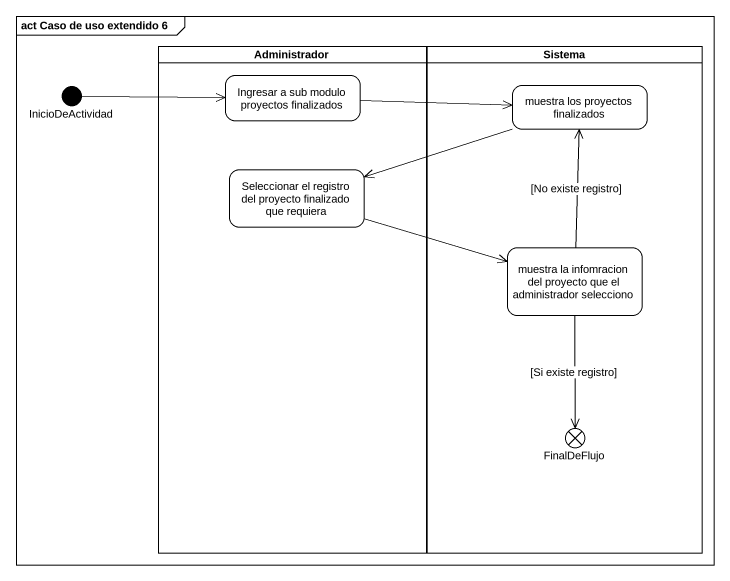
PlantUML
@startuml
mainframe act Caso de uso extendido 6
hide empty description
state Administrador <<partition>> {
  state "Ingresar a sub modulo proyectos finalizados" as Ingresar_a_sub_modulo
  state "Seleccionar el registro del proyecto finalizado que requiera" as Seleccionar_el_registro_del
}
state Sistema <<partition>> {
  state "muestra los proyectos finalizados" as muestra_los_proyectos
  state "muestra la infomracion del proyecto que el administrador selecciono" as muestra_la_infomracion_del
  state FinalDeFlujo <<end>>
}
state InicioDeActividad <<start>>
InicioDeActividad -right-> Ingresar_a_sub_modulo
Ingresar_a_sub_modulo -right-> muestra_los_proyectos
muestra_los_proyectos -left-> Seleccionar_el_registro_del
Seleccionar_el_registro_del -right-> muestra_la_infomracion_del
muestra_la_infomracion_del -up-> muestra_los_proyectos : [No existe registro]
muestra_la_infomracion_del --> FinalDeFlujo : [Si existe registro]
@enduml
